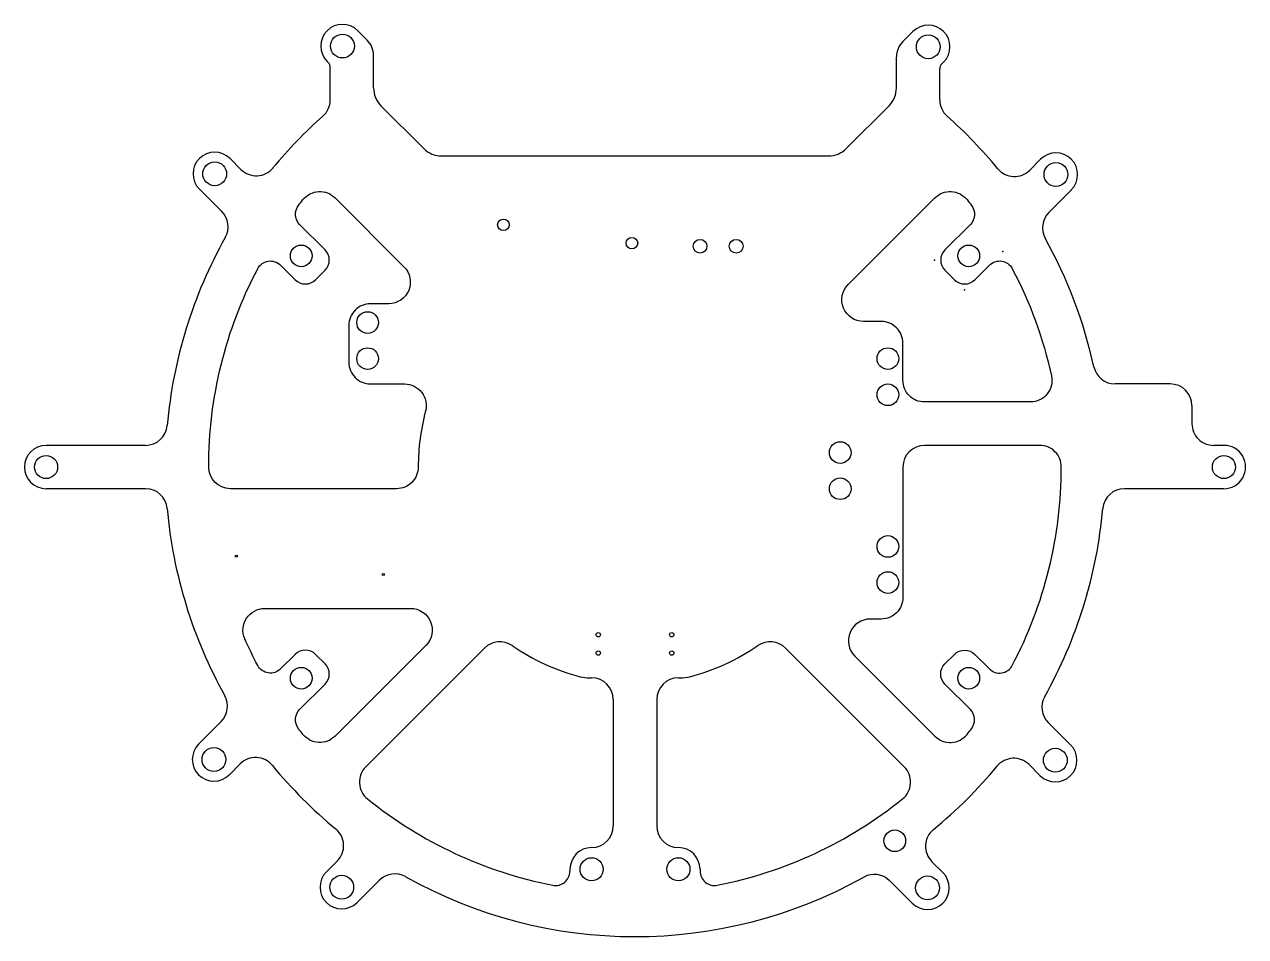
# Model space of a CAD drawing. Header units: millimetres. Extents: x -85 to 85, y -65 to 61.
import ezdxf

# ---------------------------------------------------------------- set-up
doc = ezdxf.new("R2010")
doc.units = ezdxf.units.MM
doc.layers.get('0').update_dxf_attribs({"linetype": 'CONTINUOUS'})

msp = doc.modelspace()

# ---------------------------------------------------------------- linework, layer by layer
for p, q in [((-38.37, 60.39), (-37.06, 59.08)), ((38.47, 60.29), (37.06, 58.89)), ((-42.61, 56.14), (-42.48, 56.01)), ((-36.18, 52.48), (-36.18, 56.96)), ((36.18, 52.48), (36.18, 56.76)), ((42.71, 56.04), (42.48, 55.81)), ((-42.18, 50.82), (-42.18, 55.31)), ((42.18, 50.82), (42.18, 55.11)), ((-35.16, 50.01), (-29.23, 44.08)), ((29.23, 44.08), (35.16, 50.01)), ((-56.04, 42.71), (-54.54, 41.2)), ((-26.76, 43.06), (26.76, 43.06)), ((56.14, 42.61), (54.63, 41.09)), ((-60.29, 38.47), (-57.19, 35.37)), ((60.39, 38.37), (57.26, 35.25)), ((74.08, 11.5), (66.44, 11.5)), ((77.08, 8.5), (77.08, 6)), ((-67.74, 3), (-81.5, 3)), ((81.5, 3), (80.08, 3)), ((-67.73, -3), (-81.5, -3)), ((81.5, -3), (67.73, -3)), ((-20.82, -25.07), (-37.25, -41.49)), ((20.82, -25.07), (37.25, -41.49)), ((-6.31, -29.19), (-6, -29.19)), ((6, -29.19), (6.31, -29.19)), ((-3, -32.19), (-3, -49.68)), ((3, -32.19), (3, -49.68)), ((-60.39, -38.37), (-57.27, -35.25)), ((60.29, -38.47), (57.19, -35.37)), ((-56.14, -42.61), (-54.63, -41.09)), ((56.04, -42.71), (54.54, -41.2)), ((-42.71, -56.04), (-41.2, -54.54)), ((-9, -55.68), (-9, -55.93)), ((9, -55.68), (9, -55.93)), ((42.61, -56.14), (41.09, -54.63)), ((-38.47, -60.29), (-35.37, -57.19)), ((38.37, -60.39), (35.25, -57.27))]:
    msp.add_line(p, q)
for points in [[(-28.99, 7.73, 0.065233), (-30, 0, -0.414226), (-33, -3), (-56, -3, -0.414205), (-59, 0, -0.121606), (-52.22, 27.45, -0.505513), (-49.04, 27.94), (-47.02, 25.92, 0.414214), (-44.2, 25.92), (-42.89, 27.23, 0.414214), (-42.89, 30.06), (-46.41, 33.58, -0.378239), (-46.57, 36.22, -0.004251), (-45.95, 37.01, -0.446019), (-41.49, 37.25), (-31.97, 27.72, -0.668181), (-34.09, 22.6), (-36.61, 22.6, 0.414214), (-39.61, 19.6), (-39.61, 14.5, 0.414214), (-36.61, 11.5), (-31.89, 11.5, -0.492743)], [(54.7, 9), (40.08, 9, -0.414214), (37.08, 12), (37.08, 17.15, 0.414214), (34.08, 20.15), (31.63, 20.15, -0.668179), (29.51, 25.27), (41.49, 37.25, -0.446019), (45.95, 37.01, -0.004255), (46.57, 36.22, -0.378236), (46.41, 33.58), (42.89, 30.06, 0.414214), (42.89, 27.23), (44.2, 25.92, 0.414214), (47.02, 25.92), (49.04, 27.94, -0.505516), (52.22, 27.45, -0.067112), (57.63, 12.64, -0.478974)], [(56, 3), (40.08, 3, 0.414209), (37.08, 0), (37.08, -18.05, -0.414214), (34.08, -21.05), (32.54, -21.05, 0.668179), (30.41, -26.17), (41.49, -37.25, 0.446016), (45.95, -37.01, 0.004247), (46.57, -36.22, 0.378257), (46.41, -33.58), (42.89, -30.06, -0.414214), (42.89, -27.24), (44.2, -25.93, -0.414214), (47.03, -25.93), (49.04, -27.94, 0.505492), (52.22, -27.46, 0.121599), (59, 0, 0.414222)], [(-28.93, -24.69), (-41.49, -37.25, -0.446016), (-45.95, -37.01, -0.004247), (-46.57, -36.22, -0.378257), (-46.41, -33.58), (-42.89, -30.06, 0.414214), (-42.89, -27.24), (-44.2, -25.93, 0.414214), (-47.03, -25.93), (-49.04, -27.94, -0.505492), (-52.22, -27.46, -0.017302), (-54, -23.78, -0.541646), (-51.25, -19.57), (-31.06, -19.57, -0.668179)]]:
    msp.add_lwpolyline(points, format="xyb", close=True)
for centre, radius in [((-40.49, 58.27), 1.65), ((40.59, 58.17), 1.65), ((-58.17, 40.59), 1.65), ((58.26, 40.49), 1.65), ((-18.21, 33.52), 0.8), ((-46.19, 29.23), 1.5), ((-0.43, 30.98), 0.8), ((9, 30.55), 0.95), ((14, 30.55), 0.95), ((46.19, 29.23), 1.5), ((-37, 20), 1.5), ((-37, 15), 1.5), ((35, 15), 1.5), ((35, 10), 1.5), ((28.4, 2), 1.5), ((-81.5, 0), 1.6), ((81.5, 0), 1.6), ((28.4, -3), 1.5), ((35, -11), 1.5), ((-55.16, -12.34), 0.16), ((-34.84, -14.88), 0.16), ((35, -16), 1.5), ((-5.08, -23.22), 0.3), ((5.08, -23.22), 0.3), ((-5.08, -25.76), 0.3), ((5.08, -25.76), 0.3), ((-46.19, -29.23), 1.5), ((46.19, -29.23), 1.5), ((-58.27, -40.49), 1.65), ((58.17, -40.59), 1.65), ((35.95, -51.74), 1.5), ((-6, -55.68), 1.6), ((6, -55.68), 1.6), ((-40.59, -58.17), 1.65), ((40.49, -58.26), 1.65)]:
    msp.add_circle(centre, radius)
for centre, radius, start, end in [((-40.49, 58.27), 3, 45, 225), ((40.59, 58.17), 3, -45, 135), ((-39.18, 56.96), 3, 0, 45), ((39.18, 56.76), 3, 135, 180), ((-43.18, 55.31), 1, 0, 45), ((43.18, 55.11), 1, 135, 180), ((-32.68, 52.48), 3.5, 180, 225), ((32.68, 52.48), 3.5, -45, 0), ((-45.18, 50.82), 3, -48.3576, 0), ((45.18, 50.82), 3, 180, 228.3568), ((0, 0), 65, 131.6424, 140.4257), ((0, 0), 65, 39.4554, 48.3568), ((-26.76, 46.56), 3.5, 225, 270), ((26.76, 46.56), 3.5, 270, 315), ((-58.17, 40.59), 3, 45, 225), ((58.26, 40.49), 3, -45, 135), ((-52.41, 43.32), 3, 225, 320.4257), ((52.5, 43.21), 3, 219.4554, 315), ((-59.32, 33.25), 3, -29.2747, 45), ((59.39, 33.12), 3, 135, 209.1517), ((0, 0), 65, 150.7253, 174.9403), ((0, 0), 65, 12.3117, 29.1517), ((66.44, 14.5), 3, 192.3117, 270), ((74.08, 8.5), 3, 0, 90), ((-67.74, 6), 3, 270.001, 354.9403), ((80.08, 6), 3, 180, 270.001), ((-81.5, 0), 3, 90.001, 270.001), ((81.5, 0), 3, -89.999, 90.0108), ((-67.73, -6), 3, 5.0645, 90.001), ((67.73, -6), 3, 90.001, 174.9375), ((0, 0), 65, 185.0645, 209.1517), ((0, 0), 65, 330.7253, 354.9375), ((-18.7, -27.19), 3, 55.4757, 135), ((0, 0), 30, 235.4757, 255.3752), ((0, 0), 30, 284.6248, 304.5243), ((18.7, -27.19), 3, 45, 124.5243), ((-6.31, -24.19), 5, 255.3752, 270), ((-6, -32.19), 3, 0, 90), ((6, -32.19), 3, 90, 180), ((6.31, -24.19), 5, 270, 284.6248), ((-59.39, -33.12), 3, -45, 29.1517), ((59.32, -33.25), 3, 150.7253, 225), ((-58.27, -40.49), 3, 135, 315), ((58.17, -40.59), 3, -135, 45), ((-52.5, -43.21), 3, 39.4554, 135), ((52.41, -43.32), 3, 45, 140.4257), ((0, 0), 65, 219.4554, 230.4257), ((-35.13, -43.61), 3, 135, 231.1506), ((35.13, -43.61), 3, -51.1506, 45), ((0, 0), 65, 309.4554, 320.4257), ((0, 0), 59, 231.1506, 258.8731), ((0, 0), 59, 281.1269, 308.8494), ((-43.32, -52.41), 3, -45, 50.4257), ((-6, -49.68), 3, 270, 360), ((6, -49.68), 3, 180, 270), ((43.21, -52.5), 3, 129.4554, 225), ((-6, -55.68), 3, 90, 180), ((6, -55.68), 3, 0, 90), ((-40.59, -58.17), 3, 135, 315), ((-33.25, -59.32), 3, 60.7253, 135), ((0, 0), 65, 240.7253, 299.1517), ((-11, -55.93), 2, -101.1269, 0), ((11, -55.93), 2, 180, 281.1269), ((33.12, -59.39), 3, 45, 119.1517), ((40.49, -58.26), 3, -135, 45)]:
    msp.add_arc(centre, radius, start, end)
for p in [(50.91, 29.81), (41.47, 28.65), (45.61, 24.51)]:
    msp.add_point(p)

doc.saveas('drawing.dxf')
